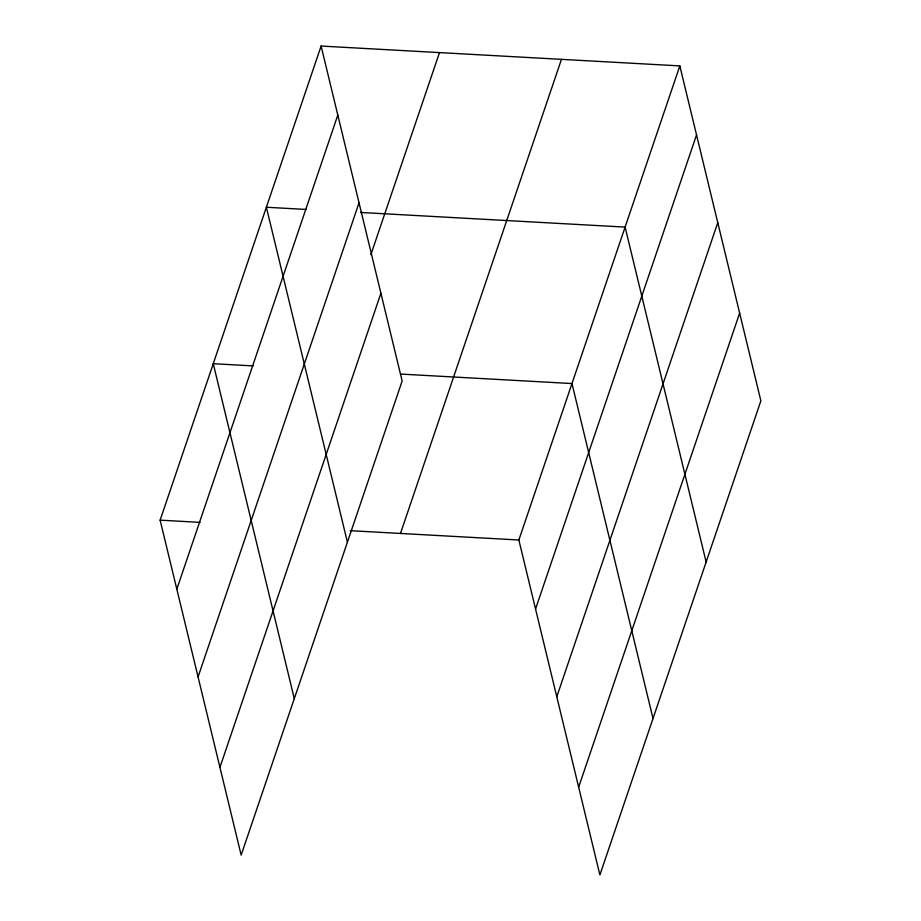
<?xml version="1.0" encoding="UTF-8"?>
<svg xmlns="http://www.w3.org/2000/svg" width="921" height="921" viewBox="0 0 921 921"><rect width="100%" height="100%" fill="white"/><g stroke="black" fill="none" stroke-linecap="round" stroke-linejoin="round"><path stroke-width="1.38" d="M321.107 46.05L402.143 380.995L241.164 855.102L160.127 520.158L321.107 46.05L679.836 65.898L760.873 400.842L599.893 874.95L518.857 540.005L679.836 65.898M176.82 589.175L337.811 115.067M198.061 676.923L359.04 202.827M370.898 254.61L439.49 52.601M219.935 767.343L380.914 293.246M400.474 533.455L561.465 59.347M535.55 609.023L696.541 134.915M556.779 696.771L717.77 222.675M578.653 787.19L739.644 313.094M306.313 209.458L266.376 207.248L347.413 542.193M360.514 212.452L625.106 227.096L706.142 562.04M253.183 365.913L213.258 363.703L294.283 698.648M400.508 374.064L571.976 383.55L653.012 718.495M160.127 520.158L200.064 522.368M350.256 530.669L518.857 540.005"/></g></svg>
